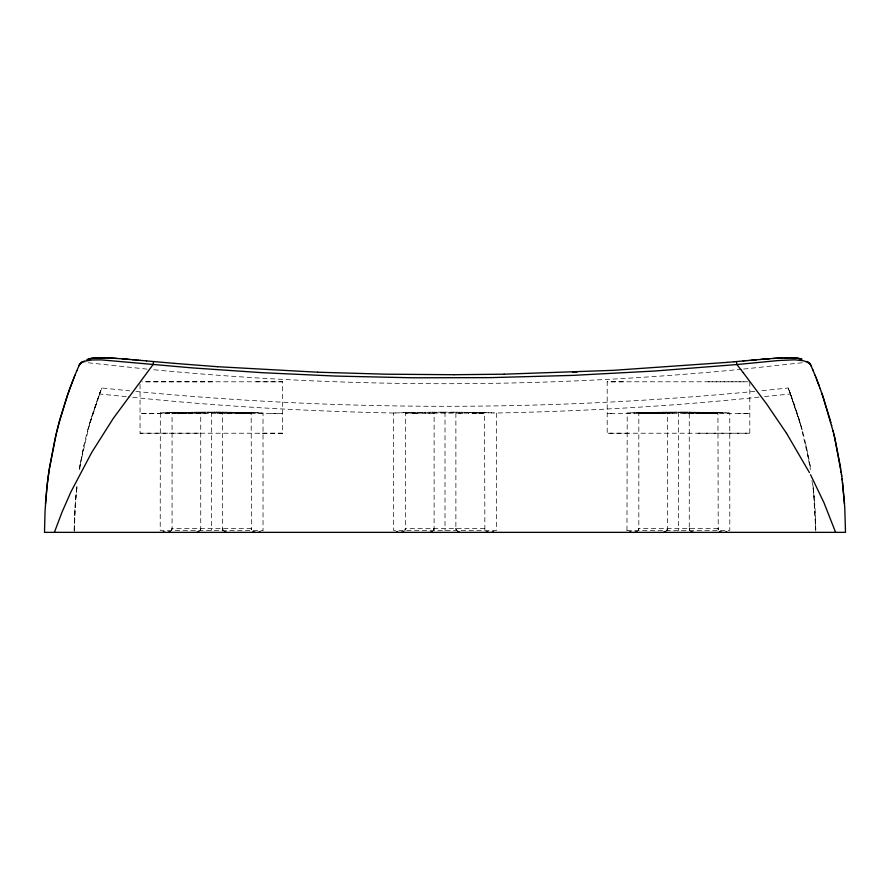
<?xml version="1.0" encoding="UTF-8"?>
<svg xmlns="http://www.w3.org/2000/svg" width="890" height="890" viewBox="0 0 890 890"><rect width="100%" height="100%" fill="white"/><g stroke="black" fill="none" stroke-linecap="round" stroke-linejoin="round"><path stroke-width="0.67" stroke-dasharray="4.45 3.34" d="M140.053 384.424L140.042 433.207L282.653 433.23L282.664 381.799L253.127 381.777M160.322 413.005L160.211 530.384L263.04 530.384M626.972 530.384L627.216 413.005M749.814 381.799L749.814 433.219L607.202 433.219L607.191 381.799L624.457 381.788M74.182 529.572L74.983 507.211L77.041 485.095M74.204 531.041L74.816 510.003L76.718 487.831M74.226 530.996L75.917 495.441L77.463 484.605M175.619 413.171L172.07 413.127L172.07 528.404L171.403 530.596M407.22 413.149L405.44 413.127L405.44 528.404L404.783 530.596M640.6 413.149L638.82 413.127L638.82 528.404L638.152 530.596M172.07 528.404L171.77 529.917L172.07 528.404L251.18 528.404L251.848 530.596M405.44 528.404L405.139 529.917L405.44 528.404L484.561 528.404L485.217 530.596M638.82 528.404L638.519 529.917L638.82 528.404L717.93 528.404L718.597 530.596M79.599 469.697C83.482 441.663 91.492 414.306 101.827 387.995L129.818 390.855M79.388 468.73L84.127 444.722M79.844 466.026L89.801 422.939L100.793 390.61L99.936 392.835M87.821 429.97L100.069 392.49M89.801 422.939L100.793 390.61M99.814 393.146L99.491 393.992L126.836 396.695M101.271 389.397L101.827 387.995M200.083 530.596L200.739 528.404L200.739 412.671L207.548 412.693M433.452 530.596L434.12 528.404L434.12 412.671L455.88 412.671L455.88 528.404L456.548 530.596M666.832 530.596L667.5 528.404L667.5 412.671L670.215 412.682M802.268 362.731L743.083 369.116M788.729 389.397L788.173 387.995L760.182 390.855M759.059 397.096C671.805 406.385 584.118 411.191 496.397 413.016L493.449 412.916M764.532 396.562L790.509 393.992L790.187 393.146M754.842 391.378C548.919 411.269 341.081 411.269 135.158 391.378M741.704 369.239C545.948 388.374 348.335 388.563 152.557 369.628M393.703 413.005L393.591 413.016C304.97 411.18 216.37 406.263 128.204 396.829M160.233 413.016L160.89 412.993M160.645 412.993L161.78 412.96M395.572 412.949L393.614 413.016L393.591 530.384L496.42 530.384L496.397 413.016M626.96 413.016L628.54 412.96M162.058 412.949L162.826 412.927M162.681 412.938L163.949 412.893M163.771 412.904L166.018 412.838M395.438 412.949L401.067 412.782M630.142 412.916L633.09 412.827M628.818 412.949L630.309 412.904M165.751 412.838L166.997 412.804M166.775 412.815L167.687 412.782M633.001 412.827L634.448 412.782M167.309 412.793L168.043 412.782M167.876 412.782L169.389 412.738M169.044 412.749L170.302 412.715M400.689 412.793L403.671 412.715M636.15 412.738L637.051 412.715M634.626 412.782L636.417 412.738M634.069 412.793L634.804 412.782M170.012 412.726L171.625 412.682M171.325 412.693L173.739 412.626M172.315 412.671L173.016 412.649M403.393 412.726L405.395 412.671M404.995 412.682L406.396 412.649M639.065 412.671L639.777 412.649M637.707 412.704L640.922 412.615M636.773 412.726L638.085 412.693M173.439 412.637L174.93 412.604M174.484 412.615L176.81 412.56M406.096 412.66L409.066 412.582M640.5 412.626L642.447 412.582M175.252 412.593L176.02 412.582M176.476 412.571L179.279 412.504M177.622 412.537L178.445 412.526M408.621 412.593L411.825 412.526M643.57 412.56L646.885 412.493M642.002 412.593L644.037 412.548M178.923 412.515L180.125 412.493M179.758 412.504L182.75 412.437M411.469 412.537L417.032 412.426M413.505 412.493L414.373 412.471M646.518 412.504L647.742 412.471M644.85 412.537L645.673 412.515M180.614 412.482L181.482 412.459M182.372 412.448L183.652 412.426M649.511 412.437L650.412 412.426M648.243 412.459L651.324 412.404M647.375 412.482L648.621 412.459M282.653 381.799L142.611 381.788M183.262 412.437L184.564 412.404M184.174 412.415L186.989 412.37M185.498 412.393L189.325 412.337M416.642 412.437L419.813 412.382M652.248 412.393L653.193 412.382M650.935 412.415L654.139 412.359M140.053 433.207L200.016 433.196M282.653 433.23L258.945 433.241M187.946 412.359L190.883 412.315M217.271 413.416L251.18 413.127L251.481 529.917L251.18 528.404M419.413 412.382L422.294 412.337M416.743 413.294L405.44 413.127L484.561 413.127L484.861 529.917L484.561 528.404M653.738 412.37L655.674 412.337M684.032 413.416L717.93 413.127L718.23 529.917L717.93 528.404M190.304 412.326L191.884 412.304M421.726 412.348L427.701 412.27M656.653 412.326L658.633 412.304M655.107 412.348L657.065 412.326M191.294 412.304L192.885 412.293M192.296 412.293L194.332 412.27M249.4 413.149L251.18 413.127L239.877 413.294M249.422 413.149L245.851 413.194M424.675 412.304L425.676 412.293M479.232 413.194L484.561 413.127L473.257 413.294M659.056 412.293L661.081 412.27M658.055 412.304L659.646 412.293M193.898 412.281L195.355 412.259M194.921 412.27L197.413 412.237M195.945 412.259L200.061 412.226M240.5 413.249L243.181 413.227M427.278 412.281L430.271 412.248M476.562 413.227L468.541 413.294M662.104 412.259L663.651 412.248M660.658 412.281L662.694 412.259M706.627 413.294L717.93 413.171L701.921 413.294M198.459 412.237L199.26 412.226M240.523 413.249L235.171 413.294M429.759 412.248L432.64 412.226M664.596 412.237L667.634 412.215M663.139 412.248L665.208 412.237M199.772 412.226L203.688 412.204M232.468 413.316L224.291 413.361M432.184 412.226L438.358 412.192M667.5 412.215L670.437 412.204M665.564 412.226L666.532 412.226M701.031 413.305L691.953 413.349M201.685 412.215L202.508 412.204M203.332 412.204L204.978 412.192M670.081 412.204L671.727 412.192M458.572 413.349L464.024 413.327M204.667 412.192L205.801 412.192M205.657 412.192L207.648 412.181M219.786 412.682L222.5 412.671L222.5 528.404L223.167 530.596M220.475 412.682L207.548 412.693M438.047 412.192L441.028 412.181M672.417 412.192L674.398 412.181M671.427 412.192L672.562 412.192M689.26 413.361L690.162 413.361M207.459 412.181L208.638 412.181M208.293 412.181L209.962 412.181M440.839 412.181L443.331 412.181M675.054 412.181L676.712 412.181M674.22 412.181L675.399 412.181M682.452 412.693L669.525 412.682M682.452 412.693L689.26 412.671L689.26 528.404L689.917 530.596M212.554 381.821L141.944 381.799M708.34 381.81L746.988 381.799M209.639 412.181L210.785 412.181M210.63 412.181L213.389 412.181M443.009 412.181L451.174 412.192M676.389 412.181L680.872 412.181M611.775 413.45L607.191 413.438L749.814 413.438L738.366 413.427M645.973 413.45L642.769 413.438L644.905 413.438M709.886 413.438L714.325 413.438L709.998 413.438M169.59 413.461L140.053 413.438L282.653 413.45L270.694 413.438M628.251 433.23L607.202 433.219M698.372 433.207L749.814 433.219M626.96 530.384L729.8 530.384L729.778 413.016L728.109 412.96M748.134 381.788L607.191 381.799M681.651 412.181L683.031 412.181M680.394 412.181L681.951 412.181M213.033 412.181L214.646 412.181M214.112 412.181L216.27 412.181M682.396 412.181L684.555 412.192M672.729 413.416L638.82 413.171L650.123 413.294M215.647 412.181L218.873 412.192M216.726 412.181L217.794 412.192M200.739 413.361L188.969 413.305M205.968 413.416L172.07 413.171L183.373 413.294M686.257 412.204L690.518 412.226M685.189 412.192L687.77 412.204M684.11 412.192L685.623 412.192M450.729 412.192L453.956 412.204M661.17 413.338L666.61 413.361M218.428 412.192L221.009 412.204M219.507 412.204L224.191 412.226M433.23 413.361L422.349 413.305M688.838 412.215L691.575 412.237M655.719 413.305L661.17 413.338M453.322 412.204L456.514 412.226M222.077 412.215L223.134 412.226M690.952 412.226L693.043 412.248M654.829 413.294L649.477 413.249M456.08 412.215L459.674 412.248M223.768 412.226L225.248 412.237M224.814 412.237L229.386 412.281M186.277 413.283L177.377 413.194M694.69 412.259L698.717 412.304M693.655 412.248L696.136 412.281M692.62 412.248L694.089 412.259M645.929 413.216L649.5 413.249M459.24 412.248L462.333 412.27M417.888 413.26L412.548 413.216M225.86 412.248L226.894 412.248M227.929 412.259L232.39 412.315M697.148 412.293L699.707 412.326M640.577 413.149L643.259 413.183M461.732 412.27L464.78 412.304M230.399 412.293L231.4 412.304M699.151 412.315L702.065 412.359M464.346 412.293L467.317 412.337M231.967 412.304L234.904 412.348M232.958 412.326L233.937 412.337M702.622 412.359L703.578 412.382M701.665 412.348L704.524 412.393M700.13 412.326L701.109 412.337M466.749 412.326L470.198 412.382M234.348 412.337L237.764 412.393M235.872 412.359L236.818 412.382M704.913 412.404L705.837 412.415M703.979 412.382L706.749 412.437M469.653 412.37L472.457 412.415M237.218 412.382L239.076 412.415M707.272 412.437L710.265 412.504M706.371 412.426L707.65 412.448M472.067 412.415L475.16 412.471M238.698 412.415L240.511 412.437M239.989 412.437L241.78 412.471M709.897 412.493L711.11 412.515M708.162 412.459L709.041 412.471M476.028 412.482L477.73 412.515M474.782 412.459L476.528 412.493M241.401 412.459L243.515 412.504M243.148 412.493L246.441 412.56M713.202 412.56L715.515 412.615M711.933 412.537L714.325 412.582M710.754 412.504L712.401 412.548M477.374 412.504L480.611 412.582M243.994 412.504L244.828 412.526M245.996 412.548L249.089 412.615M715.093 412.604L716.572 412.637M480.166 412.571L483.192 412.637M246.797 412.571L247.576 412.582M248.766 412.615L249.823 412.637M718.386 412.682L719.343 412.704M717.296 412.66L718.675 412.693M716.261 412.626L717.696 412.671M484.616 412.671L485.962 412.704M482.881 412.626L485.017 412.682M249.512 412.626L250.947 412.671M250.535 412.66L253.861 412.738M251.915 412.693L252.582 412.704M720.622 412.738L722.936 412.804M719.721 412.715L720.978 412.749M719.064 412.704L719.988 412.726M485.684 412.704L488.443 412.771M253.594 412.738L257.01 412.827M722.702 412.793L725.194 412.871M721.568 412.771L722.146 412.782M488.198 412.771L491.091 412.849M254.818 412.771L255.397 412.782M256.709 412.815L257.711 412.849M726.051 412.893L726.974 412.927M724.938 412.86L726.218 412.904M491.558 412.86L493.594 412.927M490.88 412.838L491.814 412.871M257.499 412.838L258.445 412.871M258.178 412.86L261.46 412.96M727.174 412.927L728.22 412.96M261.349 412.96L263.017 413.016L263.028 530.384M147.017 369.128L84.984 362.43M788.173 387.995C798.508 414.006 806.062 441.117 810.612 468.73M788.974 390.02L789.419 391.144M789.786 392.089L790.064 392.835M810.156 466.026L800.199 422.939L789.207 390.61L802.179 429.97M789.931 392.49L800.199 422.939M805.873 444.722L810.401 469.697M811.958 480.544L814.083 495.441L815.819 529.572M812.959 485.095L815.018 507.211L815.796 531.041M813.282 487.831L815.83 532.354M678.38 412.181L678.38 530.384M445 412.181L445 530.384M211.62 412.181L211.62 530.384M200.739 528.404L200.439 529.917L200.739 528.404M434.12 528.404L433.819 529.917L434.12 528.404M667.5 528.404L667.2 529.917L667.5 528.404M689.561 529.917L689.26 528.404L689.561 529.917M456.181 529.917L455.88 528.404L456.181 529.917M222.8 529.917L222.5 528.404L222.8 529.917"/><path stroke-width="1.33" d="M46.77 488.788L45.045 511.005L44.5 532.354L845.5 532.354L844.766 507.445L842.485 482.135M45.468 503.885L47.148 485.239M46.858 487.898L47.615 481.256M47.248 484.36L49.017 470.921M47.671 480.811L48.127 477.274M48.182 476.829L48.572 473.981M48.605 473.792L49.362 468.641M49.072 470.543L55.035 438.826M49.473 467.884L56.493 432.674M55.202 438.103L59.085 422.594M56.671 431.962L57.205 429.803M57.361 429.18L57.895 427.111M153.57 361.685L153.136 364.466L113.33 418.322L91.737 452.409L70.933 491.87L61.977 512.262L54.39 532.354M58.05 426.51L59.919 419.568M59.252 421.993L66.772 397.363M60.086 418.956L67.629 394.849M66.984 396.74L68.519 392.323M67.851 394.214L69.364 389.942M68.63 392.001L70.076 387.984M69.453 389.698L70.666 386.382M70.177 387.717L71.144 385.092M70.8 386.004L73.236 379.63M71.422 384.347L71.701 383.612M71.845 383.245L75.027 375.102M73.559 378.806L73.848 378.072M74.137 377.327L74.437 376.581M75.005 375.157L76.852 370.652M76.84 370.685L79.599 364.266M78.843 365.946L80.879 362.986L85.273 361.051L92.171 359.961L101.015 359.86L191.884 367.87L262.561 372.71L335.541 376.07L413.071 377.794L490.601 377.627L572.704 375.391L654.795 371.019L736.875 364.544L743.183 372.576M79.433 364.611L81.324 362.286L84.116 361.173M79.555 364.388L80.623 363.187M260.025 531.731L258.645 532.354M493.405 531.731L492.025 532.354M726.685 531.831L725.406 532.354M80.734 363.109L82.347 362.13M86.73 359.872L87.698 359.338M170.313 531.697L168.11 532.354M198.982 531.697L196.79 532.354M403.682 531.697L401.49 532.354M432.362 531.697L430.17 532.354M637.062 531.697L634.87 532.354M665.742 531.697L663.54 532.354M88.177 359.137L95.152 357.858L107.323 357.891M88.355 359.07L91.314 358.303M91.659 358.236L106.043 357.836M743.083 360.962L745.019 360.784M734.039 361.774L743.45 360.928M751.449 360.216L752.339 360.139M749.669 360.372L753.708 360.016M746.944 360.617L749.847 360.361M734.05 361.774L727.219 362.375M744.785 360.806L747.01 360.606M754.676 359.938L756.6 359.771M727.23 362.375L613.421 370.329L504.174 374.189M753.229 360.061L754.998 359.905M755.888 359.827L760.438 359.438M761.184 359.382L762.941 359.237M760.305 359.449L767.614 358.859M763.297 359.204L764.254 359.126M764.699 359.093L773.61 358.414M768.115 358.815L769.627 358.703M773.188 358.447L775.034 358.314M774.1 358.381L782.221 357.914M775.579 358.281L778.005 358.136M778.483 358.103L782.722 357.891M782.677 357.891L794.692 357.847L801.823 359.137M572.459 372.209L577.009 372.02M783.957 357.836L791.533 357.724M504.174 374.189L454.111 374.712M454.111 374.712L385.826 374.189L317.541 372.209M791.989 357.736L798.341 358.236M317.552 372.209L217.427 366.702M631.355 532.354L629.975 531.731M397.975 532.354L396.595 531.731M164.594 532.354L163.315 531.831M107.278 357.891L111.517 358.103M107.779 357.914L116.812 358.447M721.89 532.354L719.687 531.697M693.21 532.354L691.018 531.697M488.51 532.354L486.318 531.697M459.83 532.354L457.638 531.697M255.13 532.354L252.938 531.697M226.461 532.354L224.258 531.697M111.995 358.136L115.9 358.381M116.39 358.414L126.703 359.204M217.427 366.702L174.173 363.354M122.386 358.859L123.843 358.97M124.344 359.015L128.816 359.382M127.059 359.237L127.938 359.304M128.616 359.36L129.695 359.449M129.573 359.438L133.4 359.771M174.173 363.354L146.427 360.917M132.343 359.671L135.325 359.938M135.002 359.905L136.782 360.061M136.292 360.016L138.551 360.216M138.228 360.183L140.331 360.372M140.153 360.361L146.561 360.928M798.686 358.303L801.768 359.115M806.818 361.362L809.455 362.964L811.157 365.946M807.597 362.097L810.367 364.244L813.149 370.652M809.266 363.109L803.726 360.806L794.614 359.805L778.172 360.55L736.875 364.544L736.453 361.763M809.366 363.176L810.423 364.344M743.284 372.721L766.702 404.082L786.56 433.33M786.604 433.408L809.433 472.601M810.534 474.715L823.873 502.483L835.61 532.354M812.537 369.183L814.973 375.102M814.995 375.157L815.863 377.327M815.596 376.648L819.123 385.826M816.442 378.806L817.02 380.286M817.309 381.031L818.155 383.245M818.577 384.347L818.299 383.612M818.989 385.459L818.711 384.714M819.023 385.559L820.113 388.507M820.079 388.407L822.149 394.214M821.893 393.48L823.016 396.74M822.371 394.849L830.581 421.382M823.228 397.363L833.329 431.962M830.748 421.993L830.915 422.594M831.716 425.609L831.56 425.008M833.062 430.882L834.119 435.199M833.774 433.764L834.798 438.103M834.286 435.922L840.038 464.847M834.965 438.826L841.261 472.835M840.16 465.603L840.761 469.397M841.039 471.311L841.15 472.067M841.206 472.434L842.274 480.366M841.573 475.026L841.495 474.47M841.74 476.272L841.662 475.705M842.107 479.054L844.532 503.885"/></g></svg>
